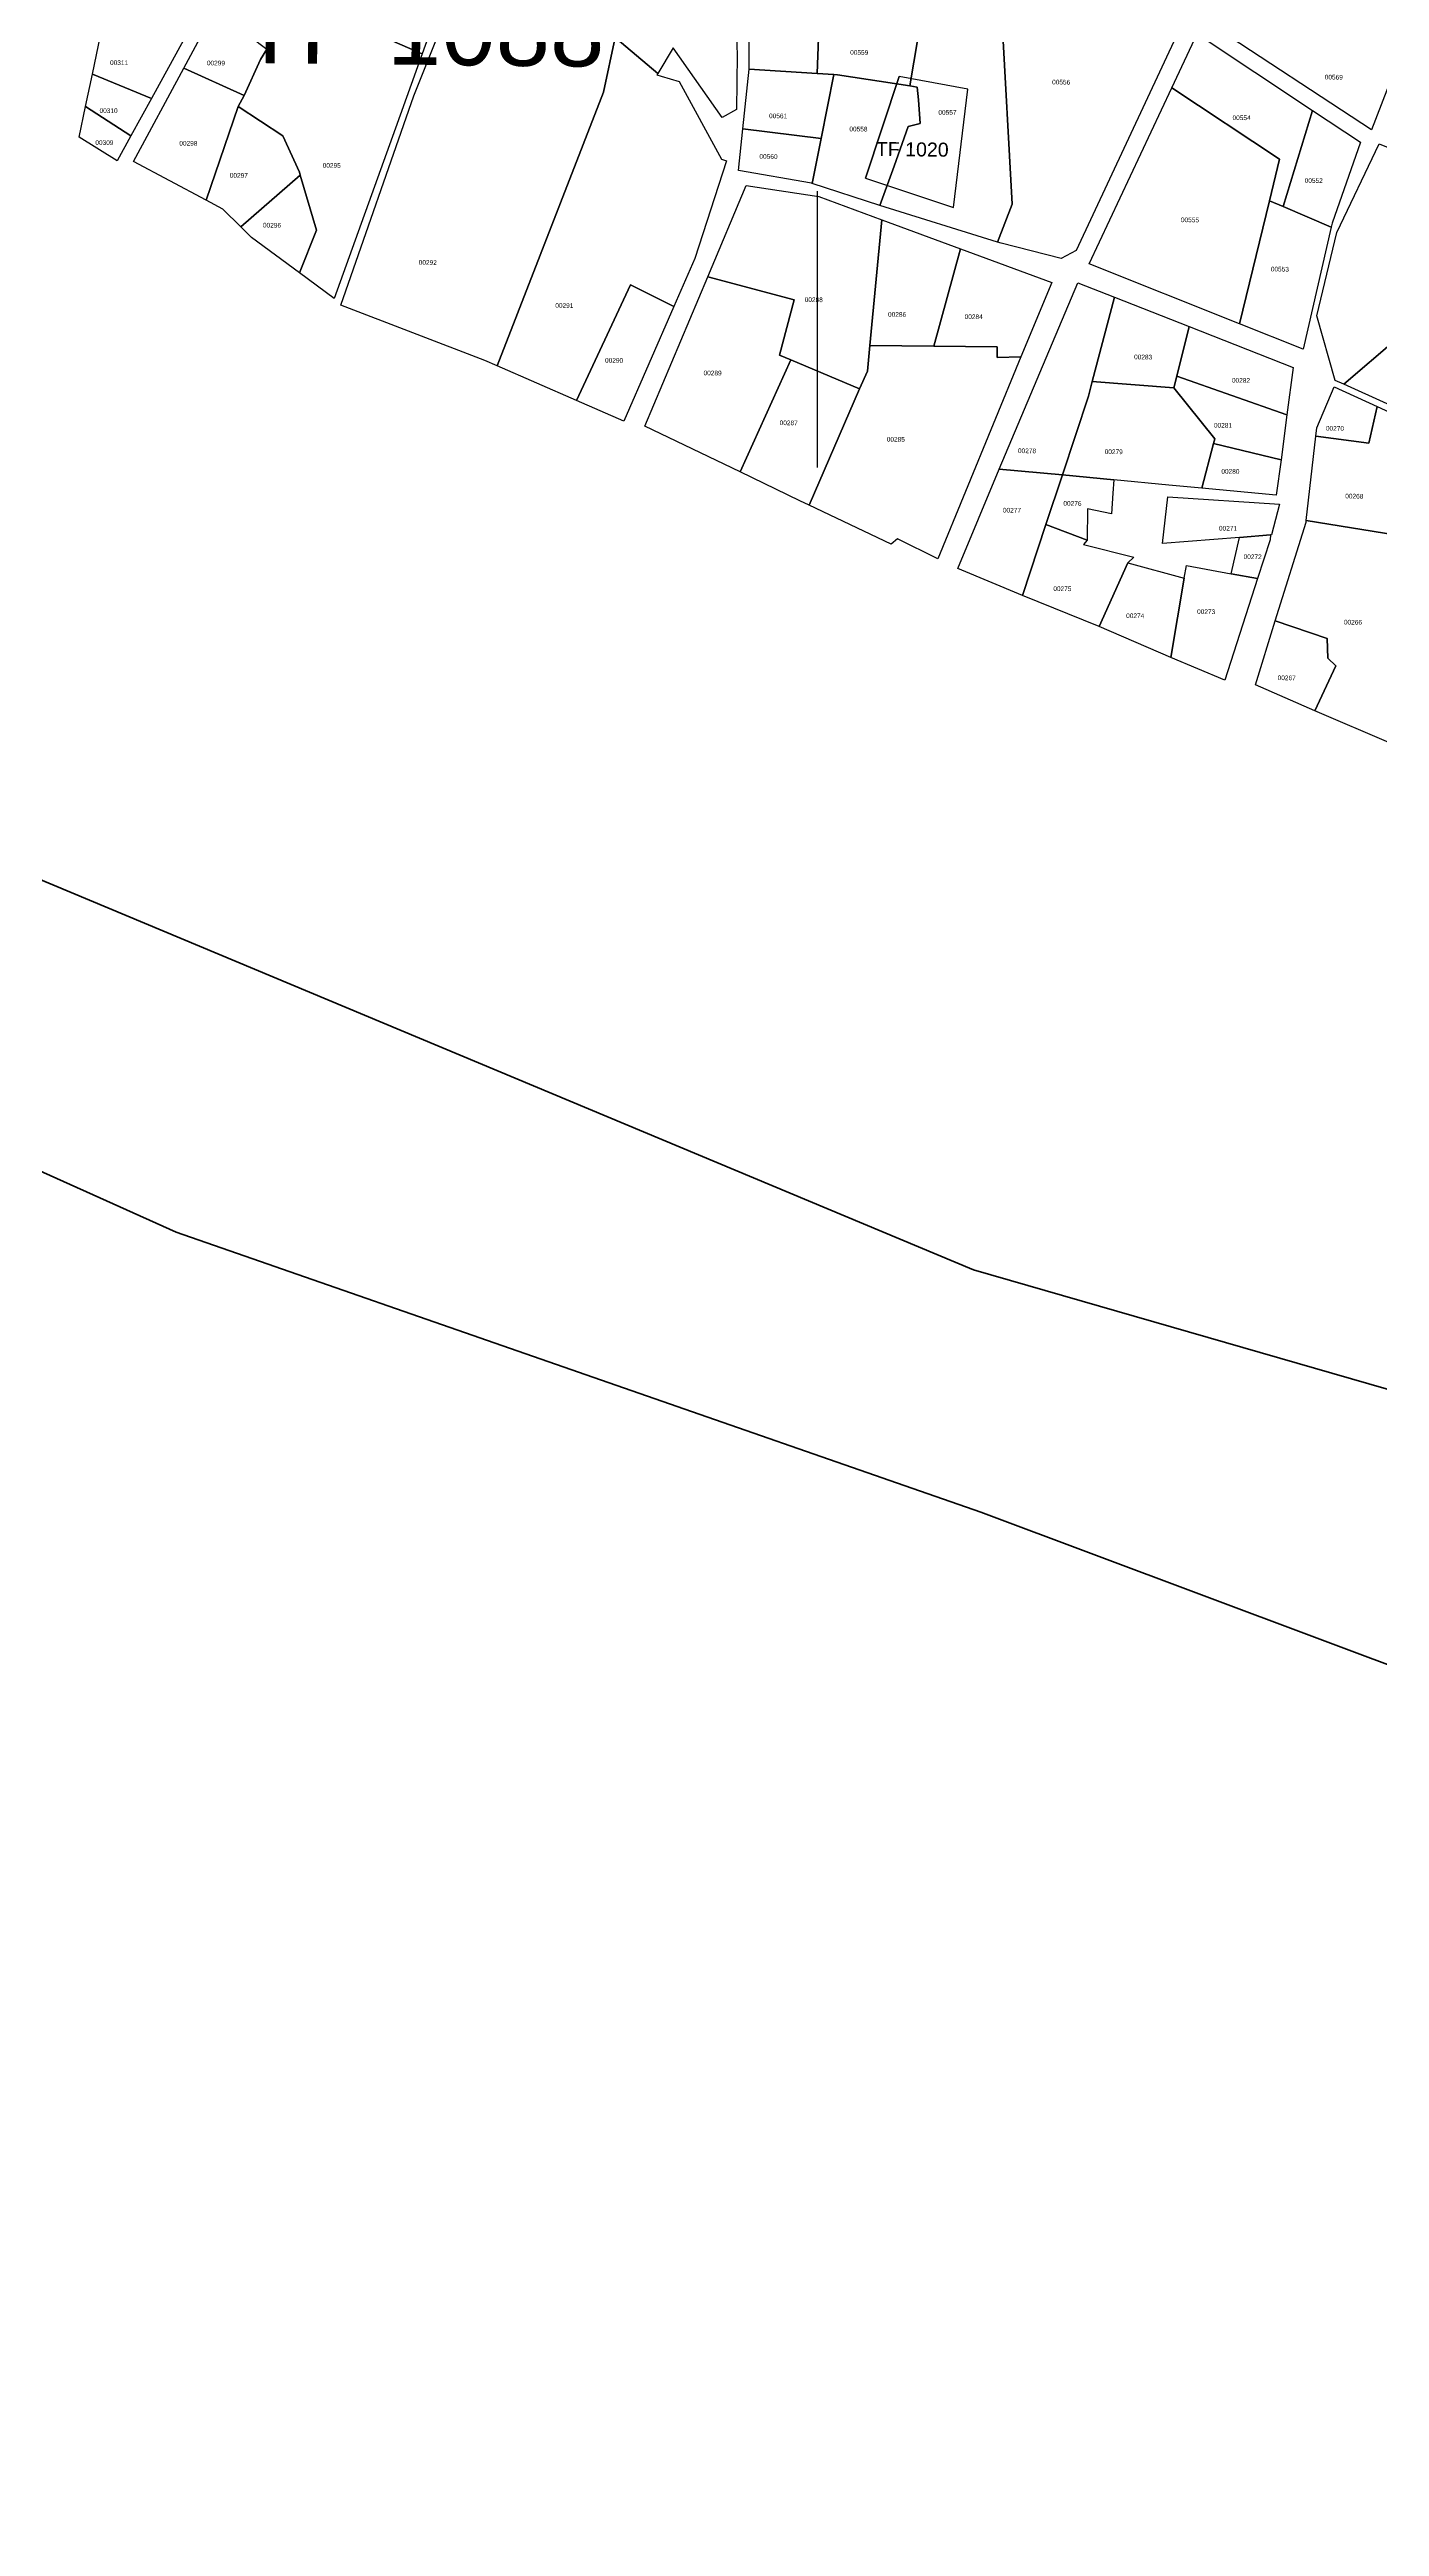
# Model space of a CAD drawing. Header units: metres. Extents: x 251686 to 255059, y 1627526 to 1631912.
# Drawn here: x 253592 to 253877, y 1627526 to 1628057 of the extents above; entities that cross this region are included whole.
import ezdxf
from ezdxf.enums import TextEntityAlignment as Align

# ---------------------------------------------------------------- set-up
doc = ezdxf.new("R2010")
doc.units = ezdxf.units.M
doc.header["$MEASUREMENT"] = 0
doc.layers.add('limites_communes_2025', color=7, linetype='Continuous', lineweight=0)
doc.layers.add('Numero_TF', color=7, linetype='Continuous', lineweight=0)
for name, color, linetype in [('limites_parcelles', 7, 'Continuous'), ('limites_sections', 7, 'Continuous'), ('numero_parcelle', 7, 'Continuous')]:
    doc.layers.add(name, color=color, linetype=linetype)
doc.styles.add('Style-Arial', font='arial.ttf')

# ---------------------------------------------------------------- blocks, each defined once
blk = doc.blocks.new('*U104')
at = {"layer": 'Numero_TF', "color": 4, "linetype": 'Continuous', "lineweight": 30}
for p, q in [((-173.996691, -169.673779), (-166.73681, -147.828838)), ((-184.238728, -231.689609), (-184.276169, -172.425946))]:
    blk.add_line(p, q, dxfattribs=at)
blk.add_3dface([(-173.996691, -169.673779), (-155.131815, -175.972301), (-152.014412, -150.533646), (-166.73681, -147.828838)], dxfattribs=at)
at = {"layer": 'Numero_TF', "color": 4, "linetype": 'Continuous', "lineweight": 0, "style": 'Style-Arial'}
for s, height, p in [('TF 1088', 15, (-307.999119, -144.92953)), ('TF 1020', 3, (-171.755814, -164.882456))]:
    blk.add_text(s, height=height, rotation=359.3981, dxfattribs=at).set_placement(p)

msp = doc.modelspace()

# ---------------------------------------------------------------- linework, layer by layer
at = {"layer": 'limites_communes_2025', "color": 3, "lineweight": 80, "flags": 128}
msp.add_lwpolyline([(254538.1941, 1627952.0019), (254300.4655, 1627793.2515), (254283.3998, 1627779.7578), (254275.8592, 1627770.6296), (254219.5028, 1627640.4544), (254230.6154, 1627636.4856), (254247.2841, 1627626.5637), (254260.7779, 1627607.9106), (254271.8904, 1627587.6699), (254267.9217, 1627565.8417), (254274.352, 1627555.2142), (254241.25, 1627526.25), (254166.25, 1627601.25), (254038.75, 1627661.25), (253911.25, 1627698.75), (253791.25, 1627743.75), (253618.75, 1627803.75), (253468.75, 1627871.25), (253371.25, 1627908.75), (253303.75, 1627991.25), (253198.75, 1628051.25), (253108.75, 1628096.25), (252786.25, 1628193.75)], dxfattribs=at)
at = {"layer": 'limites_parcelles', "ltscale": 40, "flags": 128}
for points in [[(253722.005699, 1628052.259929), (253712.870922, 1628059.955994), (253715.405397, 1628071.989953), (253715.833014, 1628074.007412), (253702.516936, 1628107.311375), (253702.854439, 1628107.521201), (253713.280204, 1628125.995338), (253737.772485, 1628114.896716), (253737.574628, 1628079.621328), (253738.50318, 1628070.32482), (253739.04588, 1628056.216261), (253738.923034, 1628044.522746), (253735.806261, 1628042.828194), (253725.304408, 1628057.732298), (253722.005699, 1628052.259929)], [(253664.051132, 1628083.330133), (253679.48737, 1628078.717641), (253679.414439, 1628078.545678), (253671.490858, 1628056.458576), (253645.961887, 1628067.527447), (253656.363278, 1628085.615739), (253664.051132, 1628083.330133)], [(253794.872822, 1628016.054386), (253797.976094, 1628024.201036), (253795.807235, 1628064.378357), (253794.320486, 1628087.275558), (253829.132951, 1628065.25768), (253833.622436, 1628061.247897), (253811.69015, 1628014.272343), (253808.502261, 1628012.578538), (253795.612327, 1628015.843406), (253794.872822, 1628016.054386)], [(253712.870922, 1628059.955994), (253710.400924, 1628048.256655), (253687.563195, 1627989.565326), (253684.933481, 1627990.710614), (253654.088649, 1628002.566891), (253669.699669, 1628047.475137), (253679.538734, 1628072.000971), (253706.482181, 1628067.907706), (253715.405397, 1628071.989953), (253712.870922, 1628059.955994)], [(253780.186566, 1628066.909871), (253795.807235, 1628064.378357), (253797.976094, 1628024.201036), (253794.872822, 1628016.054386), (253769.615122, 1628023.929991), (253772.660638, 1628032.382065), (253775.696102, 1628040.844404), (253778.294337, 1628041.538508), (253777.880048, 1628046.592659), (253777.654665, 1628049.318057), (253776.03161, 1628049.568801), (253778.534693, 1628064.417566), (253761.609714, 1628069.492762), (253756.834778, 1628069.542925), (253741.605778, 1628069.702914), (253741.04921, 1628071.852639), (253761.073465, 1628071.642274), (253762.058931, 1628071.631921), (253770.165243, 1628069.524808), (253780.186566, 1628066.909871)], [(253756.834778, 1628069.542925), (253761.609714, 1628069.492762), (253778.534693, 1628064.417566), (253776.03161, 1628049.568801), (253760.561732, 1628051.946323), (253759.759563, 1628051.995392), (253756.165149, 1628052.226204), (253756.834778, 1628069.542925)], [(253620.562382, 1628059.97065), (253620.322525, 1628059.383858), (253613.475003, 1628046.87702), (253600.829389, 1628052.120631), (253603.438824, 1628064.519583), (253620.562382, 1628059.97065)], [(253633.325567, 1628047.542288), (253620.412052, 1628053.398347), (253625.924885, 1628063.622919), (253626.854263, 1628066.011048), (253638.245844, 1628057.458108), (253636.850945, 1628055.247599), (253633.325567, 1628047.542288)], [(253645.961887, 1628067.527447), (253671.490858, 1628056.458576), (253665.765331, 1628040.495521), (253652.650578, 1628003.984157), (253645.219745, 1628009.457479), (253648.852141, 1628018.645108), (253645.379293, 1628030.447521), (253645.192774, 1628031.069275), (253641.667501, 1628038.848657), (253632.091299, 1628045.147202), (253633.325567, 1628047.542288), (253636.850945, 1628055.247599), (253638.245844, 1628057.458108), (253644.88979, 1628067.995935), (253645.961887, 1628067.527447)], [(253840.396394, 1628062.883708), (253863.444766, 1628061.351181), (253863.964285, 1628061.477811), (253885.235896, 1628066.84265), (253885.233442, 1628066.608983), (253875.048782, 1628040.135951), (253840.396394, 1628062.883708)], [(253722.005699, 1628052.259929), (253721.798881, 1628051.916642), (253722.730668, 1628051.632518), (253726.600047, 1628050.494528), (253735.712231, 1628033.877728), (253736.744865, 1628033.521421), (253729.991841, 1628012.600646), (253725.483939, 1628002.284232), (253716.164431, 1628006.903588), (253704.595166, 1627982.101274), (253687.563195, 1627989.565326), (253710.400924, 1628048.256655), (253712.870922, 1628059.955994), (253722.005699, 1628052.259929)], [(253862.371642, 1628044.313034), (253856.079102, 1628023.7024), (253853.125353, 1628024.952698), (253855.301961, 1628033.871125), (253832.245602, 1628049.150973), (253837.681195, 1628060.727712), (253862.371642, 1628044.313034)], [(253625.204688, 1628025.050836), (253609.603897, 1628033.343179), (253620.412052, 1628053.398347), (253633.325567, 1628047.542288), (253632.091299, 1628045.147202), (253625.204688, 1628025.050836)], [(253741.574147, 1628053.151693), (253756.165149, 1628052.226204), (253759.759563, 1628051.995392), (253757.045353, 1628038.32747), (253740.251119, 1628040.373446), (253741.574147, 1628053.151693)], [(253759.759563, 1628051.995392), (253760.561732, 1628051.946323), (253776.03161, 1628049.568801), (253777.654665, 1628049.318057), (253777.880048, 1628046.592659), (253778.294337, 1628041.538508), (253775.696102, 1628040.844404), (253772.660638, 1628032.382065), (253769.615122, 1628023.929991), (253755.114726, 1628028.644417), (253757.045353, 1628038.32747), (253759.759563, 1628051.995392)], [(253853.125353, 1628024.952698), (253846.711126, 1627998.561983), (253814.494856, 1628011.408081), (253832.245602, 1628049.150973), (253855.301961, 1628033.871125), (253853.125353, 1628024.952698)], [(253632.632852, 1628019.323528), (253628.771438, 1628023.153983), (253625.204688, 1628025.050836), (253632.091299, 1628045.147202), (253641.667501, 1628038.848657), (253645.192774, 1628031.069275), (253645.379293, 1628030.447521), (253632.632852, 1628019.323528)], [(253866.386637, 1628019.316518), (253856.079102, 1628023.7024), (253862.371642, 1628044.313034), (253872.663615, 1628037.47862), (253866.578152, 1628020.137511), (253866.386637, 1628019.316518)], [(253757.045353, 1628038.32747), (253755.114726, 1628028.644417), (253754.99324, 1628028.686336), (253739.334282, 1628031.441784), (253740.251119, 1628040.373446), (253757.045353, 1628038.32747)], [(253915.107319, 1628020.359247), (253899.131798, 1628008.456332), (253889.672207, 1627992.004157), (253880.431006, 1627995.372941), (253869.121296, 1627985.60553), (253867.260497, 1627986.437924), (253863.291078, 1628000.297987), (253867.593923, 1628018.176012), (253876.6535, 1628037.17253), (253890.139466, 1628031.645756), (253905.446085, 1628027.268319), (253915.107319, 1628020.359247)], [(253645.219745, 1628009.457479), (253634.895352, 1628017.074596), (253632.632852, 1628019.323528), (253645.379293, 1628030.447521), (253648.852141, 1628018.645108), (253645.219745, 1628009.457479)], [(253770.040384, 1628020.887516), (253767.480981, 1627993.907634), (253766.956119, 1627988.436606), (253765.290371, 1627984.623574), (253750.531147, 1627990.814), (253748.093182, 1627991.835347), (253751.245782, 1628003.710405), (253732.714011, 1628008.650072), (253740.956757, 1628028.234323), (253756.538709, 1628025.886106), (253770.040384, 1628020.887516)], [(253856.079102, 1628023.7024), (253866.386637, 1628019.316518), (253860.380709, 1627993.104403), (253846.711126, 1627998.561983), (253853.125353, 1628024.952698), (253856.079102, 1628023.7024)], [(253921.208526, 1628015.987073), (253901.498502, 1627993.881546), (253897.498991, 1627994.23854), (253892.523368, 1627981.955891), (253889.251795, 1627982.935193), (253886.868716, 1627977.575131), (253869.121296, 1627985.60553), (253880.431006, 1627995.372941), (253889.672207, 1627992.004157), (253899.131798, 1628008.456332), (253915.107319, 1628020.359247), (253921.208526, 1628015.987073)], [(253806.466738, 1628007.418036), (253799.877765, 1627991.474213), (253794.775806, 1627991.344922), (253794.799713, 1627993.620636), (253781.216543, 1627993.763335), (253786.88208, 1628014.654891), (253806.466738, 1628007.418036)], [(253750.531147, 1627990.814), (253739.671101, 1627966.786598), (253719.209683, 1627976.643928), (253732.714011, 1628008.650072), (253751.245782, 1628003.710405), (253748.093182, 1627991.835347), (253750.531147, 1627990.814)], [(253819.916935, 1628004.28953), (253815.164513, 1627986.172374), (253814.359736, 1627983.071697), (253808.75625, 1627966.152268), (253795.235723, 1627967.42213), (253812.074962, 1628007.37944), (253819.916935, 1628004.28953)], [(253835.904491, 1627997.994754), (253833.27299, 1627987.363971), (253832.647007, 1627984.840568), (253815.164513, 1627986.172374), (253819.916935, 1628004.28953), (253835.904491, 1627997.994754)], [(253765.290371, 1627984.623574), (253754.491622, 1627959.660757), (253752.489873, 1627960.616558), (253739.671101, 1627966.786598), (253750.531147, 1627990.814), (253765.290371, 1627984.623574)], [(253799.877765, 1627991.474213), (253782.038266, 1627948.184587), (253773.385652, 1627952.451478), (253772.042812, 1627951.327603), (253754.491622, 1627959.660757), (253765.290371, 1627984.623574), (253766.956119, 1627988.436606), (253767.480981, 1627993.907634), (253781.216543, 1627993.763335), (253794.799713, 1627993.620636), (253794.775806, 1627991.344922), (253799.877765, 1627991.474213)], [(253832.647007, 1627984.840568), (253841.442634, 1627973.876366), (253841.178509, 1627972.913887), (253838.629224, 1627963.338939), (253831.604976, 1627963.991884), (253819.800007, 1627965.111637), (253808.75625, 1627966.152268), (253814.359736, 1627983.071697), (253815.164513, 1627986.172374), (253832.647007, 1627984.840568)], [(253856.900058, 1627979.01779), (253855.620703, 1627969.4295), (253841.178509, 1627972.913887), (253841.442634, 1627973.876366), (253832.647007, 1627984.840568), (253833.27299, 1627987.363971), (253856.900058, 1627979.01779)], [(253863.080833, 1627974.482211), (253863.272114, 1627976.248139), (253866.98173, 1627985.048855), (253876.264549, 1627980.805826), (253874.414411, 1627972.98131), (253863.080833, 1627974.482211)], [(253885.992143, 1627976.344752), (253882.986924, 1627968.827027), (253891.323594, 1627966.402517), (253886.171245, 1627951.805116), (253882.697551, 1627952.888147), (253861.01125, 1627956.407995), (253863.080833, 1627974.482211), (253874.414411, 1627972.98131), (253876.264549, 1627980.805826), (253885.992143, 1627976.344752)], [(253808.75625, 1627966.152268), (253805.220238, 1627955.500506), (253800.183826, 1627940.332896), (253786.334895, 1627946.127658), (253795.235723, 1627967.42213), (253808.75625, 1627966.152268)], [(253814.035383, 1627952.197161), (253805.220238, 1627955.500506), (253808.75625, 1627966.152268), (253819.800007, 1627965.111637), (253819.596879, 1627962.218011), (253819.296572, 1627957.811482), (253814.105825, 1627958.902391), (253814.035383, 1627952.197161)], [(253853.398581, 1627953.277232), (253846.727692, 1627952.747841), (253830.213287, 1627951.448052), (253831.324307, 1627961.454693), (253855.276336, 1627959.86187), (253853.581558, 1627953.285471), (253853.398581, 1627953.277232)], [(253814.035383, 1627952.197161), (253813.273445, 1627951.239912), (253824.076405, 1627948.5558), (253822.782868, 1627947.289158), (253816.655299, 1627933.677417), (253800.183826, 1627940.332896), (253805.220238, 1627955.500506), (253814.035383, 1627952.197161)], [(253846.727692, 1627952.747841), (253853.398581, 1627953.277232), (253853.266102, 1627952.272729), (253850.57734, 1627943.928674), (253844.969629, 1627944.98332), (253846.727692, 1627952.747841)], [(253882.697551, 1627952.888147), (253881.661722, 1627942.301564), (253882.050624, 1627913.553253), (253879.203734, 1627908.533362), (253862.89908, 1627915.593511), (253867.399938, 1627925.239402), (253865.669592, 1627926.88327), (253865.479897, 1627931.071414), (253854.393947, 1627934.866), (253860.976716, 1627956.022256), (253861.01125, 1627956.407995), (253882.697551, 1627952.888147)], [(253850.57734, 1627943.928674), (253843.551312, 1627922.167441), (253831.988702, 1627927.013573), (253834.880045, 1627944.002137), (253835.376517, 1627946.770754), (253844.969629, 1627944.98332), (253850.57734, 1627943.928674)], [(253862.89908, 1627915.593511), (253850.134435, 1627921.112707), (253854.393947, 1627934.866), (253865.479897, 1627931.071414), (253865.669592, 1627926.88327), (253867.399938, 1627925.239402), (253862.89908, 1627915.593511)]]:
    msp.add_lwpolyline(points, close=True, dxfattribs=at)
at = {"layer": 'limites_parcelles', "ltscale": 40}
for points in [[(253741.574147, 1628053.151693), (253741.605778, 1628069.702914), (253756.834778, 1628069.542925), (253756.165149, 1628052.226204)], [(253613.475003, 1628046.87702), (253609.072498, 1628038.855786), (253599.353956, 1628045.145666), (253600.829389, 1628052.120631)], [(253609.072498, 1628038.855786), (253606.151182, 1628033.5217), (253597.964068, 1628038.576224), (253599.353956, 1628045.145666)], [(253786.88208, 1628014.654891), (253781.216543, 1627993.763335), (253767.480981, 1627993.907634), (253770.040384, 1628020.887516)], [(253714.739616, 1627977.666303), (253704.595166, 1627982.101274), (253716.164431, 1628006.903588), (253725.483939, 1628002.284232)], [(253835.904491, 1627997.994754), (253858.24656, 1627989.194687), (253856.900058, 1627979.01779), (253833.27299, 1627987.363971)], [(253855.620703, 1627969.4295), (253854.616253, 1627961.829793), (253838.629224, 1627963.338939), (253841.178509, 1627972.913887)], [(253831.988702, 1627927.013573), (253816.655299, 1627933.677417), (253822.782868, 1627947.289158), (253834.880045, 1627944.002137)]]:
    msp.add_3dface(points, dxfattribs=at)
at = {"layer": 'limites_sections', "color": 112, "lineweight": 40, "extrusion": (3.13226e-08, -1.22909e-08, 1), "elevation": -0.01207, "flags": 128}
msp.add_lwpolyline([(254381.885013, 1628242.498279), (254651.876115, 1628047.603031), (254649.151342, 1628042.153484), (254282.056716, 1627781.848766), (254258.712942, 1627753.642236), (254158.402887, 1627667.719989), (254016.92288, 1627730.128102), (253789.717074, 1627795.718879), (253560.793059, 1627891.442229), (253461.178186, 1627935.950985), (253423.027767, 1627967.742968), (253305.375391, 1628033.502846), (253374.268487, 1628101.940239), (253388.282867, 1628177.212071), (253454.032863, 1628268.742801), (253456.858534, 1628379.83858), (253454.879488, 1628458.45481), (253488.589644, 1628500.414429), (253582.988286, 1628458.102486), (253644.43714, 1628425.981101), (253736.007323, 1628381.875383), (253766.757442, 1628373.202598), (253836.323408, 1628343.15576), (253837.103178, 1628319.100647), (253879.127588, 1628301.609786), (253897.943396, 1628292.248733), (253942.258351, 1628268.687297), (254032.48387, 1628219.152912), (254111.3613, 1628174.170812), (254127.468152, 1628196.627242), (254166.418264, 1628175.618587), (254262.032613, 1628116.192678), (254381.885013, 1628242.498279)], close=True, dxfattribs=at)

# ---------------------------------------------------------------- block references
at = {"layer": 'numero_tf', "color": 4, "linetype": 'Continuous', "lineweight": 30}
msp.add_blockref('*U104', (253940.50954, 1628199.439653), dxfattribs=at)

# ---------------------------------------------------------------- texts
at = {"layer": 'numero_parcelle', "color": 5, "lineweight": 0, "style": 'Style-Arial'}
for s, p in [('00311', (253604.60963, 1628055.063254)), ('00299', (253625.362403, 1628055.001191)), ('00559', (253763.266124, 1628057.276724)), ('00556', (253806.556155, 1628050.905681)), ('00569', (253864.995515, 1628051.972728)), ('00310', (253602.356582, 1628044.78378)), ('00561', (253745.878772, 1628043.654784)), ('00557', (253782.181883, 1628044.423784)), ('00554', (253845.234417, 1628043.268363)), ('00309', (253601.455513, 1628037.940136)), ('00298', (253619.456907, 1628037.784)), ('00558', (253763.093495, 1628040.844486)), ('00295', (253650.188713, 1628033.04743)), ('00560', (253743.816725, 1628034.966399)), ('00297', (253630.270845, 1628030.908956)), ('00552', (253860.694803, 1628029.794362)), ('00296', (253637.384738, 1628020.222519)), ('00555', (253834.16505, 1628021.363023)), ('00292', (253670.774614, 1628012.235776)), ('00553', (253853.433403, 1628010.807147)), ('00291', (253700.051532, 1628003.006864)), ('00288', (253753.515859, 1628004.24707)), ('00286', (253771.38398, 1628001.101227)), ('00284', (253787.801807, 1628000.600068)), ('00290', (253710.720338, 1627991.250084)), ('00283', (253824.133646, 1627991.960272)), ('00289', (253731.836533, 1627988.533793)), ('00282', (253845.102575, 1627986.95063)), ('00287', (253748.147329, 1627977.844646)), ('00285', (253771.102595, 1627974.316679)), ('00281', (253841.247535, 1627977.318516)), ('00270', (253865.253476, 1627976.65547)), ('00278', (253799.240749, 1627971.843561)), ('00279', (253817.820254, 1627971.648374)), ('00280', (253842.833003, 1627967.441429)), ('00277', (253796.010007, 1627959.105896)), ('00276', (253808.976129, 1627960.566131)), ('00268', (253869.394307, 1627962.126526)), ('00271', (253842.329421, 1627955.238567)), ('00272', (253847.60149, 1627949.135005)), ('00275', (253806.813217, 1627942.276624)), ('00273', (253837.636886, 1627937.351271)), ('00274', (253822.424622, 1627936.478086)), ('00266', (253869.110332, 1627935.095494)), ('00267', (253854.902202, 1627923.16573))]:
    msp.add_text(s, height=1, rotation=359.3981, dxfattribs=at).set_placement(p, align=Align.TOP_LEFT)

doc.saveas('drawing.dxf')
